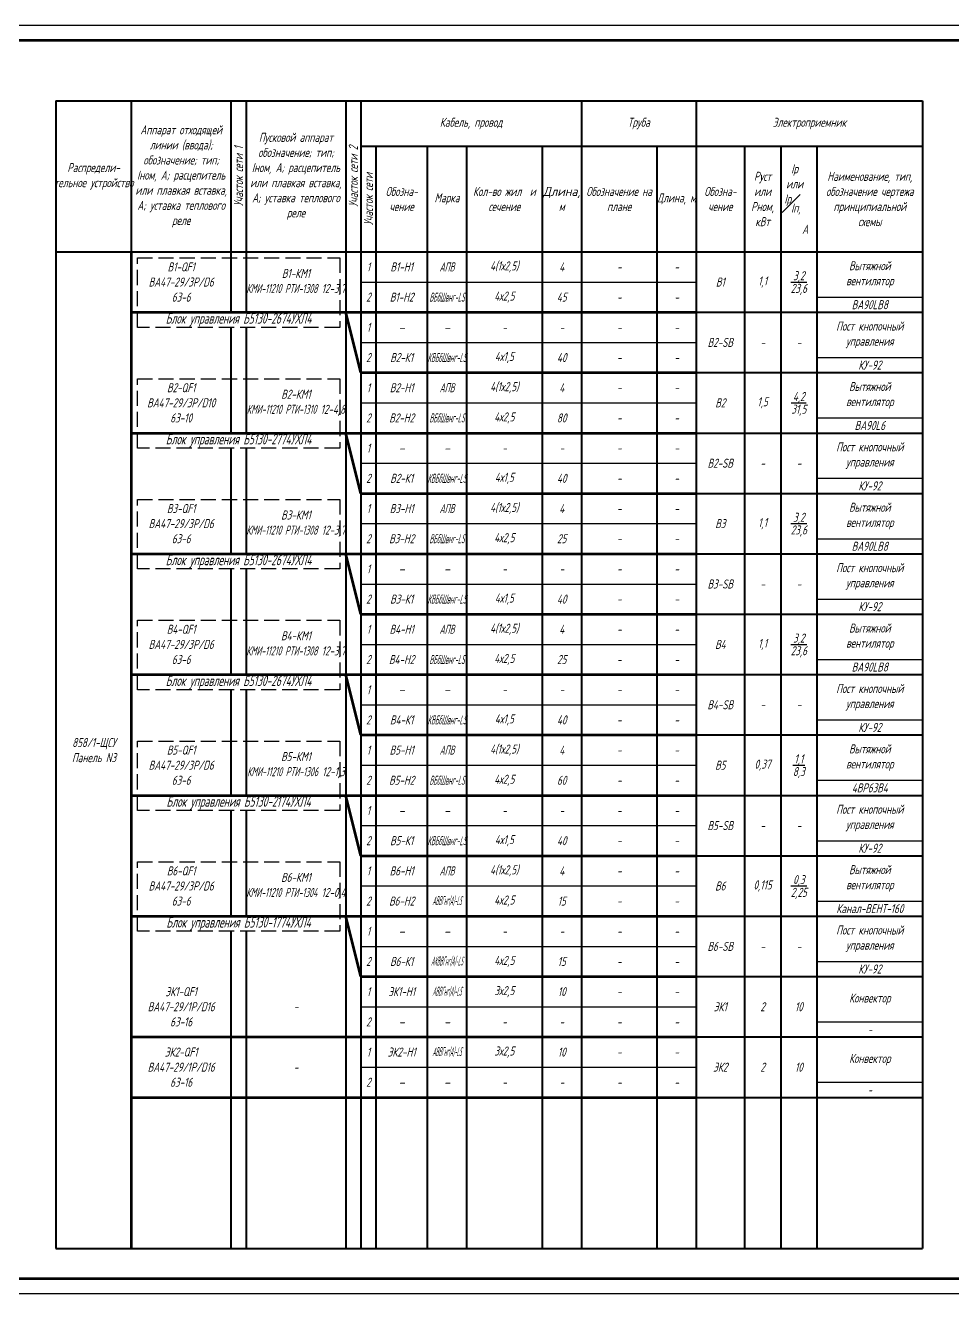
# Model space of a CAD drawing. Header units: millimetres. Extents: x -10490 to 5162, y -5053 to 76.
# Drawn here: x -8658.1 to -8351.1, y -814.1 to -394.1 of the extents above; entities that cross this region are included whole.
import ezdxf

# ---------------------------------------------------------------- set-up
doc = ezdxf.new("R2010")
doc.units = ezdxf.units.MM
doc.linetypes.add('GOST2.303 4', pattern=[7, 5, -2, 0])
for name, color, linetype, lineweight in [('КаБель силовой (Вновь)', 1, 'Continuous', 60), ('Рамка толстая', 7, 'Continuous', 60), ('Рамка тонкая', 5, 'Continuous', 25), ('Строительный', 251, 'Continuous', 13), ('Схема распред. сети', 9, 'Continuous', 25)]:
    doc.layers.add(name, color=color, linetype=linetype, lineweight=lineweight)
doc.styles.add('gost.shx', font='gost.shx', dxfattribs={"oblique": 15})
doc.styles.add('SIMPLEX', font='simplex.shx', dxfattribs={"width": 0.7, "oblique": 15})

# ---------------------------------------------------------------- blocks, each defined once
blk = doc.blocks.new('A$C2EF054A0')
at = {"layer": 'Строительный', "color": 1, "lineweight": 80}
blk.add_line((25, 0), (212, 0), dxfattribs=at)
at = {"layer": 'Схема распред. сети', "lineweight": 40}
for p, q in [((0, 20), (0, 0)), ((25, 20), (25, 0)), ((58, 20), (58, 0)), ((63, 20), (63, 0)), ((96, 20), (96, 0)), ((101, 20), (101, 0)), ((106, 20), (106, 0)), ((123, 20), (123, 0)), ((136, 20), (136, 0)), ((161, 20), (161, 0)), ((174, 20), (174, 0)), ((199, 20), (199, 0)), ((212, 20), (212, 0)), ((228, 20), (228, 0)), ((240, 20), (240, 0)), ((252, 20), (252, 0)), ((287, 20), (287, 0)), ((212, 0), (287, 0))]:
    blk.add_line(p, q, dxfattribs=at)
at = {"layer": 'Схема распред. сети'}
blk.add_line((101, 10), (212, 10), dxfattribs=at)
blk = doc.blocks.new('A$C3C9A24EA')
at = {"layer": 'Схема распред. сети', "color": 5}
blk.add_line((252, 5), (287, 5), dxfattribs=at)
at = {"layer": 'Схема распред. сети'}
blk.add_blockref('A$C2EF054A0', (0, 0), dxfattribs=at)
blk = doc.blocks.new('A$C5A2B7D56')
at = {"layer": 'Схема распред. сети', "lineweight": 40}
for p, q in [((0, 10), (0, 0)), ((25, 10), (25, 0)), ((58, 10), (58, 0)), ((63, 10), (63, 0)), ((96, 10), (96, 0)), ((101, 10), (101, 0)), ((106, 10), (106, 0)), ((123, 10), (123, 0)), ((136, 10), (136, 0)), ((161, 10), (161, 0)), ((174, 10), (174, 0)), ((199, 10), (199, 0)), ((212, 10), (212, 0)), ((228, 10), (228, 0)), ((240, 10), (240, 0)), ((252, 10), (252, 0)), ((287, 10), (287, 0)), ((0, 0), (287, 0))]:
    blk.add_line(p, q, dxfattribs=at)
blk = doc.blocks.new('A$C4AAC7058')
at = {"layer": 'Рамка толстая'}
for p, q in [((1778, 415), (20, 415)), ((20, 5), (1778, 5))]:
    blk.add_line(p, q, dxfattribs=at)
at = {"layer": 'Рамка тонкая'}
for p, q in [((1783, 420), (0, 420)), ((0, 0), (1783, 0))]:
    blk.add_line(p, q, dxfattribs=at)
blk = doc.blocks.new('A$C7AEF134F')
at = {"layer": 'Строительный', "color": 142, "lineweight": 80}
for q in [(96, 20), (212, 0)]:
    blk.add_line((101, 0), q, dxfattribs=at)
at = {"layer": 'Схема распред. сети', "lineweight": 40}
for p, q in [((0, 20), (0, 0)), ((25, 20), (25, 0)), ((96, 20), (96, 0)), ((101, 20), (101, 0)), ((106, 20), (106, 0)), ((123, 20), (123, 0)), ((136, 20), (136, 0)), ((161, 20), (161, 0)), ((174, 20), (174, 0)), ((199, 20), (199, 0)), ((212, 20), (212, 0)), ((228, 20), (228, 0)), ((240, 20), (240, 0)), ((252, 20), (252, 0)), ((287, 20), (287, 0)), ((58, 15), (58, 0)), ((63, 15), (63, 0)), ((212, 0), (287, 0))]:
    blk.add_line(p, q, dxfattribs=at)
at = {"layer": 'Схема распред. сети'}
blk.add_line((101, 10), (212, 10), dxfattribs=at)
at = {"layer": 'Схема распред. сети', "color": 5}
blk.add_line((252, 5), (287, 5), dxfattribs=at)
blk = doc.blocks.new('A$C5BFF3F5B')
at = {"layer": 'Схема распред. сети', "lineweight": 40}
for p, q in [((0, 20), (0, 0)), ((25, 20), (25, 0)), ((58, 20), (58, 0)), ((63, 20), (63, 0)), ((96, 20), (96, 0)), ((101, 20), (101, 0)), ((106, 20), (106, 0)), ((123, 20), (123, 0)), ((136, 20), (136, 0)), ((161, 20), (161, 0)), ((174, 20), (174, 0)), ((199, 20), (199, 0)), ((212, 20), (212, 0)), ((228, 20), (228, 0)), ((240, 20), (240, 0)), ((252, 20), (252, 0)), ((287, 20), (287, 0))]:
    blk.add_line(p, q, dxfattribs=at)

msp = doc.modelspace()

# ---------------------------------------------------------------- linework, layer by layer
at = {"layer": 'КаБель силовой (Вновь)', "lineweight": 100}
msp.add_line((-8623.04361, -469.14685), (-8623.04361, -799.14685), dxfattribs=at)
at = {"layer": 'Рамка тонкая', "linetype": 'GOST2.303 4'}
for p, q in [((-8621.04361, -471.14685), (-8554.04361, -471.14685)), ((-8621.04361, -494.14685), (-8621.04361, -471.14685)), ((-8554.04361, -471.14685), (-8554.04361, -494.14685)), ((-8554.04361, -494.14685), (-8621.04361, -494.14685)), ((-8621.04361, -511.14685), (-8554.04361, -511.14685)), ((-8621.04361, -534.14685), (-8621.04361, -511.14685)), ((-8554.04361, -511.14685), (-8554.04361, -534.14685)), ((-8554.04361, -534.14685), (-8621.04361, -534.14685)), ((-8621.04361, -551.14685), (-8554.04361, -551.14685)), ((-8621.04361, -574.14685), (-8621.04361, -551.14685)), ((-8554.04361, -551.14685), (-8554.04361, -574.14685)), ((-8554.04361, -574.14685), (-8621.04361, -574.14685)), ((-8621.04361, -591.14685), (-8554.04361, -591.14685)), ((-8621.04361, -614.14685), (-8621.04361, -591.14685)), ((-8554.04361, -591.14685), (-8554.04361, -614.14685)), ((-8554.04361, -614.14685), (-8621.04361, -614.14685)), ((-8621.04361, -631.14685), (-8554.04361, -631.14685)), ((-8621.04361, -654.14685), (-8621.04361, -631.14685)), ((-8554.04361, -631.14685), (-8554.04361, -654.14685)), ((-8554.04361, -654.14685), (-8621.04361, -654.14685)), ((-8621.04361, -671.14685), (-8554.04361, -671.14685)), ((-8621.04361, -694.14685), (-8621.04361, -671.14685)), ((-8554.04361, -671.14685), (-8554.04361, -694.14685)), ((-8554.04361, -694.14685), (-8621.04361, -694.14685))]:
    msp.add_line(p, q, dxfattribs=at)
at = {"layer": 'Схема распред. сети', "lineweight": 40}
for p, q in [((-8648.04361, -419.14685), (-8361.04361, -419.14685)), ((-8648.04361, -419.14685), (-8648.04361, -469.14685)), ((-8623.04361, -419.14685), (-8623.04361, -469.14685)), ((-8590.04361, -419.14685), (-8590.04361, -469.14685)), ((-8585.04361, -419.14685), (-8585.04361, -469.14685)), ((-8552.04361, -419.14685), (-8552.04361, -469.14685)), ((-8547.04361, -419.14685), (-8547.04361, -469.14685)), ((-8474.04361, -419.14685), (-8474.04361, -469.14685)), ((-8436.04361, -419.14685), (-8436.04361, -469.14685)), ((-8361.04361, -419.14685), (-8361.04361, -469.14685)), ((-8547.04361, -434.14685), (-8361.04361, -434.14685)), ((-8542.04361, -434.14685), (-8542.04361, -469.14685)), ((-8525.04361, -434.14685), (-8525.04361, -469.14685)), ((-8512.04361, -434.14685), (-8512.04361, -469.14685)), ((-8487.04361, -434.14685), (-8487.04361, -469.14685)), ((-8449.04361, -434.14685), (-8449.04361, -469.14685)), ((-8420.04361, -434.14685), (-8420.04361, -469.14685)), ((-8408.04361, -434.14685), (-8408.04361, -469.14685)), ((-8396.04361, -434.14685), (-8396.04361, -469.14685)), ((-8648.04361, -469.14685), (-8361.04361, -469.14685)), ((-8648.04361, -469.14685), (-8361.04361, -469.14685))]:
    msp.add_line(p, q, dxfattribs=at)

# ---------------------------------------------------------------- block references
for name, p in [('A$C4AAC7058', (-9302.04361, -814.14685)), ('A$C3C9A24EA', (-8648.04362, -489.14686)), ('A$C7AEF134F', (-8648.04362, -509.14684)), ('A$C3C9A24EA', (-8648.04362, -529.14686)), ('A$C7AEF134F', (-8648.04362, -549.14684)), ('A$C3C9A24EA', (-8648.04362, -569.14686)), ('A$C7AEF134F', (-8648.04362, -589.14684)), ('A$C3C9A24EA', (-8648.04362, -609.14686)), ('A$C7AEF134F', (-8648.04362, -629.14684)), ('A$C3C9A24EA', (-8648.04362, -649.14686)), ('A$C7AEF134F', (-8648.04362, -669.14684)), ('A$C3C9A24EA', (-8648.04362, -689.14686)), ('A$C7AEF134F', (-8648.04362, -709.14684)), ('A$C3C9A24EA', (-8648.04362, -729.14686)), ('A$C3C9A24EA', (-8648.04362, -749.14686)), ('A$C5BFF3F5B', (-8648.04361, -769.14685)), ('A$C5BFF3F5B', (-8648.04361, -789.14685))]:
    msp.add_blockref(name, p)
at = {"layer": 'КаБель силовой (Вновь)'}
msp.add_blockref('A$C5A2B7D56', (-8648.04358, -799.14686), dxfattribs=at)

# ---------------------------------------------------------------- texts
at = {"layer": 'Схема распред. сети', "color": 2, "attachment_point": 5}
for s, insert, char_height, width, style in [('{\\W0.7;Аппарат отходящей линии (ввода); обозначение; тип; Iном, А; расцепитель или плавкая вставка, А; уставка теплового реле}', (-8606.54361, -444.14685), 3, 33, 'SIMPLEX'), ('Кабель, провод', (-8510.54361, -426.64685), 3, 73, 'SIMPLEX'), ('Труба', (-8455.04361, -426.64685), 3, 38, 'SIMPLEX'), ('Электроприемник', (-8398.54361, -426.64685), 3, 75, 'SIMPLEX'), ('Пусковой аппарат обозначение; тип; Iном, А; расцепитель или плавкая вставка, А; уставка теплового реле', (-8568.54361, -444.14685), 3, 33, 'SIMPLEX'), ('Распредели-\\Pтельное устройство', (-8635.54361, -444.14685), 3, 25, 'SIMPLEX'), ('\\A1;Iр   или   \\SIр#Iп, ;       А', (-8402.04361, -451.64685), 3, 12, 'SIMPLEX'), ('Pуст или Pном, кВт', (-8414.04361, -451.64685), 3, 12, 'SIMPLEX'), ('Наименование, тип, обозначение чертежа принципиальной схемы', (-8378.54361, -451.64685), 3, 35, 'SIMPLEX'), ('Обозна- чение', (-8533.54361, -451.64685), 3, 17, 'SIMPLEX'), ('Кол-во жил  и сечение', (-8499.54361, -451.64685), 3, 25, 'SIMPLEX'), ('{\\W0.9;Длина, }м', (-8480.54361, -451.64685), 3, 13, 'SIMPLEX'), ('Обозначение на плане', (-8461.54361, -451.64685), 3, 25, 'SIMPLEX'), ('Обозна-\\Pчение', (-8428.04361, -451.64685), 3, 16, 'SIMPLEX'), ('Марка', (-8518.54361, -451.64685), 3, 13, 'SIMPLEX'), ('Длина, м', (-8442.54361, -451.64685), 3, 13, 'SIMPLEX'), ('В1-QF1\\PВА47-29/3Р/D6\\P63-6', (-8606.54361, -479.14685), 3, 33, 'SIMPLEX'), ('1', (-8544.54361, -474.14685), 3, 5, 'SIMPLEX'), ('В1-Н1', (-8533.54361, -474.14685), 3, 17, 'SIMPLEX'), ('{\\W0.5;АПВ}', (-8518.54361, -474.14685), 3, 13, 'SIMPLEX'), ('4(1х2,5)', (-8499.54361, -474.14685), 3, 25, 'SIMPLEX'), ('4', (-8480.54361, -474.14685), 3, 13, 'SIMPLEX'), ('-', (-8461.54361, -474.14685), 3, 25, 'SIMPLEX'), ('-', (-8442.54361, -474.14685), 3, 13, 'SIMPLEX'), ('Вытяжной \\Pвентилятор', (-8378.54361, -476.64685), 3, 35, 'SIMPLEX'), ('В1-КМ1\\P{\\W0.5;КМИ-11210 РТИ-1308} 12-3,7', (-8568.54361, -479.14685), 3, 33, 'SIMPLEX'), ('В1', (-8428.04361, -479.14685), 3, 16, 'SIMPLEX'), ('1,1', (-8414.04361, -479.14685), 3, 12, 'SIMPLEX'), ('\\A1;\\S3,2/23,6;', (-8402.04361, -479.14685), 3, 12, 'SIMPLEX'), ('2', (-8544.54361, -484.14685), 3, 5, 'SIMPLEX'), ('В1-Н2', (-8533.54361, -484.14685), 3, 17, 'SIMPLEX'), ('{\\W0.4;ВБбШвнг-LS}', (-8518.54361, -484.14685), 3, 13, 'SIMPLEX'), ('4х2,5', (-8499.54361, -484.14685), 3, 25, 'SIMPLEX'), ('45', (-8480.54361, -484.14685), 3, 13, 'SIMPLEX'), ('-', (-8461.54361, -484.14685), 3, 25, 'SIMPLEX'), ('-', (-8442.54361, -484.14685), 3, 13, 'SIMPLEX'), ('ВА90LB8', (-8378.54361, -486.64685), 3, 35, 'SIMPLEX'), ('{\\W0.8;Блок управления Б5130-2674УХЛ4}', (-8587.54361, -491.64685), 3.5, 67, 'gost.shx'), ('1', (-8544.54361, -494.14685), 3, 5, 'SIMPLEX'), ('{\\W1;-}', (-8533.54361, -494.14685), 3, 17, 'SIMPLEX'), ('{\\W1;-}', (-8518.54361, -494.14685), 3, 13, 'SIMPLEX'), ('-', (-8499.54361, -494.14685), 3, 25, 'SIMPLEX'), ('-', (-8480.54361, -494.14685), 3, 13, 'SIMPLEX'), ('-', (-8461.54361, -494.14685), 3, 25, 'SIMPLEX'), ('-', (-8442.54361, -494.14685), 3, 13, 'SIMPLEX'), ('Пост кнопочный управления', (-8378.54361, -496.64685), 3, 35, 'SIMPLEX'), ('В2-SB', (-8428.04361, -499.14685), 3, 16, 'SIMPLEX'), ('-', (-8414.04361, -499.14685), 3, 12, 'SIMPLEX'), ('-', (-8402.04361, -499.14685), 3, 12, 'SIMPLEX'), ('2', (-8544.54361, -504.14685), 3, 5, 'SIMPLEX'), ('В2-К1', (-8533.54361, -504.14685), 3, 17, 'SIMPLEX'), ('{\\W0.4;КВБбШвнг-LS}', (-8518.54361, -504.14685), 3, 13, 'SIMPLEX'), ('4х1,5', (-8499.54361, -504.14685), 3, 25, 'SIMPLEX'), ('40', (-8480.54361, -504.14685), 3, 13, 'SIMPLEX'), ('-', (-8461.54361, -504.14685), 3, 25, 'SIMPLEX'), ('-', (-8442.54361, -504.14685), 3, 13, 'SIMPLEX'), ('КУ-92', (-8378.54361, -506.64685), 3, 35, 'SIMPLEX'), ('4(1х2,5)', (-8499.54361, -514.14685), 3, 25, 'SIMPLEX'), ('Вытяжной \\Pвентилятор', (-8378.54361, -516.64685), 3, 35, 'SIMPLEX'), ('В2-QF1\\PВА47-29/3Р/D10\\P63-10', (-8606.54361, -519.14685), 3, 33, 'SIMPLEX'), ('В2-КМ1\\P{\\W0.5;КМИ-11210 РТИ-1310} 12-4,8', (-8568.54361, -519.14685), 3, 33, 'SIMPLEX'), ('1', (-8544.54361, -514.14685), 3, 5, 'SIMPLEX'), ('В2-Н1', (-8533.54361, -514.14685), 3, 17, 'SIMPLEX'), ('{\\W0.5;АПВ}', (-8518.54361, -514.14685), 3, 13, 'SIMPLEX'), ('4', (-8480.54361, -514.14685), 3, 13, 'SIMPLEX'), ('-', (-8461.54361, -514.14685), 3, 25, 'SIMPLEX'), ('-', (-8442.54361, -514.14685), 3, 13, 'SIMPLEX'), ('\\A1;\\S4,2/31,5;', (-8402.04361, -519.14685), 3, 12, 'SIMPLEX'), ('В2', (-8428.04361, -519.14685), 3, 16, 'SIMPLEX'), ('1,5', (-8414.04361, -519.14685), 3, 12, 'SIMPLEX'), ('2', (-8544.54361, -524.14685), 3, 5, 'SIMPLEX'), ('В2-Н2', (-8533.54361, -524.14685), 3, 17, 'SIMPLEX'), ('{\\W0.4;ВБбШвнг-LS}', (-8518.54361, -524.14685), 3, 13, 'SIMPLEX'), ('4х2,5', (-8499.54361, -524.14685), 3, 25, 'SIMPLEX'), ('80', (-8480.54361, -524.14685), 3, 13, 'SIMPLEX'), ('-', (-8461.54361, -524.14685), 3, 25, 'SIMPLEX'), ('-', (-8442.54361, -524.14685), 3, 13, 'SIMPLEX'), ('ВА90L6', (-8378.54361, -526.64685), 3, 35, 'SIMPLEX'), ('{\\W0.8;Блок управления Б5130-2774УХЛ4}', (-8587.54361, -531.64685), 3.5, 67, 'gost.shx'), ('1', (-8544.54361, -534.14685), 3, 5, 'SIMPLEX'), ('Пост кнопочный управления', (-8378.54361, -536.64685), 3, 35, 'SIMPLEX'), ('{\\W1;-}', (-8533.54361, -534.14685), 3, 17, 'SIMPLEX'), ('{\\W1;-}', (-8518.54361, -534.14685), 3, 13, 'SIMPLEX'), ('-', (-8499.54361, -534.14685), 3, 25, 'SIMPLEX'), ('-', (-8480.54361, -534.14685), 3, 13, 'SIMPLEX'), ('-', (-8461.54361, -534.14685), 3, 25, 'SIMPLEX'), ('-', (-8442.54361, -534.14685), 3, 13, 'SIMPLEX'), ('В2-SB', (-8428.04361, -539.14685), 3, 16, 'SIMPLEX'), ('-', (-8414.04361, -539.14685), 3, 12, 'SIMPLEX'), ('-', (-8402.04361, -539.14685), 3, 12, 'SIMPLEX'), ('2', (-8544.54361, -544.14685), 3, 5, 'SIMPLEX'), ('В2-К1', (-8533.54361, -544.14685), 3, 17, 'SIMPLEX'), ('{\\W0.4;КВБбШвнг-LS}', (-8518.54361, -544.14685), 3, 13, 'SIMPLEX'), ('4х1,5', (-8499.54361, -544.14685), 3, 25, 'SIMPLEX'), ('40', (-8480.54361, -544.14685), 3, 13, 'SIMPLEX'), ('-', (-8461.54361, -544.14685), 3, 25, 'SIMPLEX'), ('-', (-8442.54361, -544.14685), 3, 13, 'SIMPLEX'), ('КУ-92', (-8378.54361, -546.64685), 3, 35, 'SIMPLEX'), ('В3-QF1\\PВА47-29/3Р/D6\\P63-6', (-8606.54361, -559.14685), 3, 33, 'SIMPLEX'), ('1', (-8544.54361, -554.14685), 3, 5, 'SIMPLEX'), ('В3-Н1', (-8533.54361, -554.14685), 3, 17, 'SIMPLEX'), ('{\\W0.5;АПВ}', (-8518.54361, -554.14685), 3, 13, 'SIMPLEX'), ('4(1х2,5)', (-8499.54361, -554.14685), 3, 25, 'SIMPLEX'), ('4', (-8480.54361, -554.14685), 3, 13, 'SIMPLEX'), ('-', (-8461.54361, -554.14685), 3, 25, 'SIMPLEX'), ('-', (-8442.54361, -554.14685), 3, 13, 'SIMPLEX'), ('Вытяжной \\Pвентилятор', (-8378.54361, -556.64685), 3, 35, 'SIMPLEX'), ('В3-КМ1\\P{\\W0.5;КМИ-11210 РТИ-1308} 12-3,7', (-8568.54361, -559.14685), 3, 33, 'SIMPLEX'), ('В3', (-8428.04361, -559.14685), 3, 16, 'SIMPLEX'), ('1,1', (-8414.04361, -559.14685), 3, 12, 'SIMPLEX'), ('\\A1;\\S3,2/23,6;', (-8402.04361, -559.14685), 3, 12, 'SIMPLEX'), ('2', (-8544.54361, -564.14685), 3, 5, 'SIMPLEX'), ('В3-Н2', (-8533.54361, -564.14685), 3, 17, 'SIMPLEX'), ('{\\W0.4;ВБбШвнг-LS}', (-8518.54361, -564.14685), 3, 13, 'SIMPLEX'), ('4х2,5', (-8499.54361, -564.14685), 3, 25, 'SIMPLEX'), ('25', (-8480.54361, -564.14685), 3, 13, 'SIMPLEX'), ('-', (-8461.54361, -564.14685), 3, 25, 'SIMPLEX'), ('-', (-8442.54361, -564.14685), 3, 13, 'SIMPLEX'), ('ВА90LB8', (-8378.54361, -566.64685), 3, 35, 'SIMPLEX'), ('{\\W0.8;Блок управления Б5130-2674УХЛ4}', (-8587.54361, -571.64685), 3.5, 67, 'gost.shx'), ('1', (-8544.54361, -574.14685), 3, 5, 'SIMPLEX'), ('{\\W1;-}', (-8533.54361, -574.14685), 3, 17, 'SIMPLEX'), ('{\\W1;-}', (-8518.54361, -574.14685), 3, 13, 'SIMPLEX'), ('-', (-8499.54361, -574.14685), 3, 25, 'SIMPLEX'), ('-', (-8480.54361, -574.14685), 3, 13, 'SIMPLEX'), ('-', (-8461.54361, -574.14685), 3, 25, 'SIMPLEX'), ('-', (-8442.54361, -574.14685), 3, 13, 'SIMPLEX'), ('Пост кнопочный управления', (-8378.54361, -576.64685), 3, 35, 'SIMPLEX'), ('В3-SB', (-8428.04361, -579.14685), 3, 16, 'SIMPLEX'), ('-', (-8414.04361, -579.14685), 3, 12, 'SIMPLEX'), ('-', (-8402.04361, -579.14685), 3, 12, 'SIMPLEX'), ('2', (-8544.54361, -584.14685), 3, 5, 'SIMPLEX'), ('В3-К1', (-8533.54361, -584.14685), 3, 17, 'SIMPLEX'), ('{\\W0.4;КВБбШвнг-LS}', (-8518.54361, -584.14685), 3, 13, 'SIMPLEX'), ('4х1,5', (-8499.54361, -584.14685), 3, 25, 'SIMPLEX'), ('40', (-8480.54361, -584.14685), 3, 13, 'SIMPLEX'), ('-', (-8461.54361, -584.14685), 3, 25, 'SIMPLEX'), ('-', (-8442.54361, -584.14685), 3, 13, 'SIMPLEX'), ('КУ-92', (-8378.54361, -586.64685), 3, 35, 'SIMPLEX'), ('4(1х2,5)', (-8499.54361, -594.14685), 3, 25, 'SIMPLEX'), ('В4-QF1\\PВА47-29/3Р/D6\\P63-6', (-8606.54361, -599.14685), 3, 33, 'SIMPLEX'), ('В4-КМ1\\P{\\W0.5;КМИ-11210 РТИ-1308} 12-3,7', (-8568.54361, -599.14685), 3, 33, 'SIMPLEX'), ('1', (-8544.54361, -594.14685), 3, 5, 'SIMPLEX'), ('В4-Н1', (-8533.54361, -594.14685), 3, 17, 'SIMPLEX'), ('{\\W0.5;АПВ}', (-8518.54361, -594.14685), 3, 13, 'SIMPLEX'), ('4', (-8480.54361, -594.14685), 3, 13, 'SIMPLEX'), ('-', (-8461.54361, -594.14685), 3, 25, 'SIMPLEX'), ('-', (-8442.54361, -594.14685), 3, 13, 'SIMPLEX'), ('\\A1;\\S3,2/23,6;', (-8402.04361, -599.14685), 3, 12, 'SIMPLEX'), ('Вытяжной \\Pвентилятор', (-8378.54361, -596.64685), 3, 35, 'SIMPLEX'), ('В4', (-8428.04361, -599.14685), 3, 16, 'SIMPLEX'), ('1,1', (-8414.04361, -599.14685), 3, 12, 'SIMPLEX'), ('2', (-8544.54361, -604.14685), 3, 5, 'SIMPLEX'), ('В4-Н2', (-8533.54361, -604.14685), 3, 17, 'SIMPLEX'), ('{\\W0.4;ВБбШвнг-LS}', (-8518.54361, -604.14685), 3, 13, 'SIMPLEX'), ('4х2,5', (-8499.54361, -604.14685), 3, 25, 'SIMPLEX'), ('25', (-8480.54361, -604.14685), 3, 13, 'SIMPLEX'), ('-', (-8461.54361, -604.14685), 3, 25, 'SIMPLEX'), ('-', (-8442.54361, -604.14685), 3, 13, 'SIMPLEX'), ('ВА90LB8', (-8378.54361, -606.64685), 3, 35, 'SIMPLEX'), ('{\\W0.8;Блок управления Б5130-2674УХЛ4}', (-8587.54361, -611.64685), 3.5, 67, 'gost.shx'), ('1', (-8544.54361, -614.14685), 3, 5, 'SIMPLEX'), ('Пост кнопочный управления', (-8378.54361, -616.64685), 3, 35, 'SIMPLEX'), ('{\\W1;-}', (-8533.54361, -614.14685), 3, 17, 'SIMPLEX'), ('{\\W1;-}', (-8518.54361, -614.14685), 3, 13, 'SIMPLEX'), ('-', (-8499.54361, -614.14685), 3, 25, 'SIMPLEX'), ('-', (-8480.54361, -614.14685), 3, 13, 'SIMPLEX'), ('-', (-8461.54361, -614.14685), 3, 25, 'SIMPLEX'), ('-', (-8442.54361, -614.14685), 3, 13, 'SIMPLEX'), ('В4-SB', (-8428.04361, -619.14685), 3, 16, 'SIMPLEX'), ('-', (-8414.04361, -619.14685), 3, 12, 'SIMPLEX'), ('-', (-8402.04361, -619.14685), 3, 12, 'SIMPLEX'), ('2', (-8544.54361, -624.14685), 3, 5, 'SIMPLEX'), ('В4-К1', (-8533.54361, -624.14685), 3, 17, 'SIMPLEX'), ('{\\W0.4;КВБбШвнг-LS}', (-8518.54361, -624.14685), 3, 13, 'SIMPLEX'), ('4х1,5', (-8499.54361, -624.14685), 3, 25, 'SIMPLEX'), ('40', (-8480.54361, -624.14685), 3, 13, 'SIMPLEX'), ('-', (-8461.54361, -624.14685), 3, 25, 'SIMPLEX'), ('-', (-8442.54361, -624.14685), 3, 13, 'SIMPLEX'), ('КУ-92', (-8378.54361, -626.64685), 3, 35, 'SIMPLEX'), ('\\pi0.2994;858/1-ЩСУ\\PПанель N3', (-8635.5436, -634.14685), 3, 24.9999561, 'SIMPLEX'), ('В5-QF1\\PВА47-29/3Р/D6\\P63-6', (-8606.54361, -639.14685), 3, 33, 'SIMPLEX'), ('1', (-8544.54361, -634.14685), 3, 5, 'SIMPLEX'), ('В5-Н1', (-8533.54361, -634.14685), 3, 17, 'SIMPLEX'), ('{\\W0.5;АПВ}', (-8518.54361, -634.14685), 3, 13, 'SIMPLEX'), ('4(1х2,5)', (-8499.54361, -634.14685), 3, 25, 'SIMPLEX'), ('4', (-8480.54361, -634.14685), 3, 13, 'SIMPLEX'), ('Вытяжной \\Pвентилятор', (-8378.54361, -636.64685), 3, 35, 'SIMPLEX'), ('В5-КМ1\\P{\\W0.5;КМИ-11210 РТИ-1306} 12-1,3', (-8568.54361, -639.14685), 3, 33, 'SIMPLEX'), ('-', (-8461.54361, -634.14685), 3, 25, 'SIMPLEX'), ('-', (-8442.54361, -634.14685), 3, 13, 'SIMPLEX'), ('В5', (-8428.04361, -639.14685), 3, 16, 'SIMPLEX'), ('0,37', (-8414.04361, -639.14685), 3, 12, 'SIMPLEX'), ('\\A1;\\S1,1/8,3;', (-8402.04361, -639.14685), 3, 12, 'SIMPLEX'), ('4х2,5', (-8499.54361, -644.14685), 3, 25, 'SIMPLEX'), ('2', (-8544.54361, -644.14685), 3, 5, 'SIMPLEX'), ('В5-Н2', (-8533.54361, -644.14685), 3, 17, 'SIMPLEX'), ('{\\W0.4;ВБбШвнг-LS}', (-8518.54361, -644.14685), 3, 13, 'SIMPLEX'), ('60', (-8480.54361, -644.14685), 3, 13, 'SIMPLEX'), ('-', (-8461.54361, -644.14685), 3, 25, 'SIMPLEX'), ('-', (-8442.54361, -644.14685), 3, 13, 'SIMPLEX'), ('4ВР63В4', (-8378.54361, -646.64685), 3, 35, 'SIMPLEX'), ('{\\W0.8;Блок управления Б5130-2174УХЛ4}', (-8587.54361, -651.64685), 3.5, 67, 'gost.shx'), ('1', (-8544.54361, -654.14685), 3, 5, 'SIMPLEX'), ('{\\W1;-}', (-8533.54361, -654.14685), 3, 17, 'SIMPLEX'), ('{\\W1;-}', (-8518.54361, -654.14685), 3, 13, 'SIMPLEX'), ('-', (-8499.54361, -654.14685), 3, 25, 'SIMPLEX'), ('-', (-8480.54361, -654.14685), 3, 13, 'SIMPLEX'), ('-', (-8461.54361, -654.14685), 3, 25, 'SIMPLEX'), ('-', (-8442.54361, -654.14685), 3, 13, 'SIMPLEX'), ('Пост кнопочный управления', (-8378.54361, -656.64685), 3, 35, 'SIMPLEX'), ('В5-SB', (-8428.04361, -659.14685), 3, 16, 'SIMPLEX'), ('-', (-8414.04361, -659.14685), 3, 12, 'SIMPLEX'), ('-', (-8402.04361, -659.14685), 3, 12, 'SIMPLEX'), ('2', (-8544.54361, -664.14685), 3, 5, 'SIMPLEX'), ('В5-К1', (-8533.54361, -664.14685), 3, 17, 'SIMPLEX'), ('{\\W0.4;КВБбШвнг-LS}', (-8518.54361, -664.14685), 3, 13, 'SIMPLEX'), ('4х1,5', (-8499.54361, -664.14685), 3, 25, 'SIMPLEX'), ('40', (-8480.54361, -664.14685), 3, 13, 'SIMPLEX'), ('-', (-8461.54361, -664.14685), 3, 25, 'SIMPLEX'), ('-', (-8442.54361, -664.14685), 3, 13, 'SIMPLEX'), ('КУ-92', (-8378.54361, -666.64685), 3, 35, 'SIMPLEX'), ('4(1х2,5)', (-8499.54361, -674.14685), 3, 25, 'SIMPLEX'), ('В6-QF1\\PВА47-29/3Р/D6\\P63-6', (-8606.54361, -679.14685), 3, 33, 'SIMPLEX'), ('В6-КМ1\\P{\\W0.5;КМИ-11210 РТИ-1304} 12-0,4', (-8568.54361, -679.14685), 3, 33, 'SIMPLEX'), ('1', (-8544.54361, -674.14685), 3, 5, 'SIMPLEX'), ('В6-Н1', (-8533.54361, -674.14685), 3, 17, 'SIMPLEX'), ('{\\W0.5;АПВ}', (-8518.54361, -674.14685), 3, 13, 'SIMPLEX'), ('4', (-8480.54361, -674.14685), 3, 13, 'SIMPLEX'), ('-', (-8461.54361, -674.14685), 3, 25, 'SIMPLEX'), ('-', (-8442.54361, -674.14685), 3, 13, 'SIMPLEX'), ('\\A1;\\S0,3/2,25;', (-8402.04361, -679.14685), 3, 12, 'SIMPLEX'), ('Вытяжной \\Pвентилятор', (-8378.54361, -676.64685), 3, 35, 'SIMPLEX'), ('В6', (-8428.04361, -679.14685), 3, 16, 'SIMPLEX'), ('0,115', (-8414.04361, -679.14685), 3, 12, 'SIMPLEX'), ('2', (-8544.54361, -684.14685), 3, 5, 'SIMPLEX'), ('В6-Н2', (-8533.54361, -684.14685), 3, 17, 'SIMPLEX'), ('{\\W0.3;АВВГнг(А)-LS}', (-8518.54361, -684.14685), 3, 13, 'SIMPLEX'), ('4х2,5', (-8499.54361, -684.14685), 3, 25, 'SIMPLEX'), ('15', (-8480.54361, -684.14685), 3, 13, 'SIMPLEX'), ('-', (-8461.54361, -684.14685), 3, 25, 'SIMPLEX'), ('-', (-8442.54361, -684.14685), 3, 13, 'SIMPLEX'), ('Канал-ВЕНТ-160', (-8378.54361, -686.64685), 3, 35, 'SIMPLEX'), ('{\\W0.8;Блок управления Б5130-1774УХЛ4}', (-8587.54361, -691.64685), 3.5, 67, 'gost.shx'), ('1', (-8544.54361, -694.14685), 3, 5, 'SIMPLEX'), ('Пост кнопочный управления', (-8378.54361, -696.64685), 3, 35, 'SIMPLEX'), ('{\\W1;-}', (-8533.54361, -694.14685), 3, 17, 'SIMPLEX'), ('{\\W1;-}', (-8518.54361, -694.14685), 3, 13, 'SIMPLEX'), ('-', (-8499.54361, -694.14685), 3, 25, 'SIMPLEX'), ('-', (-8480.54361, -694.14685), 3, 13, 'SIMPLEX'), ('-', (-8461.54361, -694.14685), 3, 25, 'SIMPLEX'), ('-', (-8442.54361, -694.14685), 3, 13, 'SIMPLEX'), ('В6-SB', (-8428.04361, -699.14685), 3, 16, 'SIMPLEX'), ('-', (-8414.04361, -699.14685), 3, 12, 'SIMPLEX'), ('-', (-8402.04361, -699.14685), 3, 12, 'SIMPLEX'), ('2', (-8544.54361, -704.14685), 3, 5, 'SIMPLEX'), ('В6-К1', (-8533.54361, -704.14685), 3, 17, 'SIMPLEX'), ('{\\W0.3;АКВВГнг(А)-LS}', (-8518.54361, -704.14685), 3, 13, 'SIMPLEX'), ('4х2,5', (-8499.54361, -704.14685), 3, 25, 'SIMPLEX'), ('15', (-8480.54361, -704.14685), 3, 13, 'SIMPLEX'), ('-', (-8461.54361, -704.14685), 3, 25, 'SIMPLEX'), ('-', (-8442.54361, -704.14685), 3, 13, 'SIMPLEX'), ('КУ-92', (-8378.54361, -706.64685), 3, 35, 'SIMPLEX'), ('ЭК1-QF1\\PВА47-29/1Р/D16\\P63-16', (-8606.54361, -719.14685), 3, 33, 'SIMPLEX'), ('1', (-8544.54361, -714.14685), 3, 5, 'SIMPLEX'), ('ЭК1-Н1', (-8533.54361, -714.14685), 3, 17, 'SIMPLEX'), ('{\\W0.3;АВВГнг(А)-LS}', (-8518.54361, -714.14685), 3, 13, 'SIMPLEX'), ('3х2,5', (-8499.54361, -714.14685), 3, 25, 'SIMPLEX'), ('10', (-8480.54361, -714.14685), 3, 13, 'SIMPLEX'), ('-', (-8461.54361, -714.14685), 3, 25, 'SIMPLEX'), ('-', (-8442.54361, -714.14685), 3, 13, 'SIMPLEX'), ('ЭК1', (-8428.04361, -719.14685), 3, 16, 'SIMPLEX'), ('2', (-8414.04361, -719.14685), 3, 12, 'SIMPLEX'), ('\\A1;10', (-8402.04361, -719.14685), 3, 12, 'SIMPLEX'), ('Конвектор', (-8378.54361, -716.64685), 3, 35, 'SIMPLEX'), ('-', (-8568.54361, -719.14685), 3, 33, 'SIMPLEX'), ('2', (-8544.54361, -724.14685), 3, 5, 'SIMPLEX'), ('{\\W1;-}', (-8533.54361, -724.14685), 3, 17, 'SIMPLEX'), ('{\\W1;-}', (-8518.54361, -724.14685), 3, 13, 'SIMPLEX'), ('-', (-8499.54361, -724.14685), 3, 25, 'SIMPLEX'), ('-', (-8480.54361, -724.14685), 3, 13, 'SIMPLEX'), ('-', (-8461.54361, -724.14685), 3, 25, 'SIMPLEX'), ('-', (-8442.54361, -724.14685), 3, 13, 'SIMPLEX'), ('{\\W0.5;-}', (-8378.54361, -726.64685), 3, 35, 'SIMPLEX'), ('ЭК2-QF1\\PВА47-29/1Р/D16\\P63-16', (-8606.54361, -739.14685), 3, 33, 'SIMPLEX'), ('1', (-8544.54361, -734.14685), 3, 5, 'SIMPLEX'), ('ЭК2-Н1', (-8533.54361, -734.14685), 3, 17, 'SIMPLEX'), ('{\\W0.3;АВВГнг(А)-LS}', (-8518.54361, -734.14685), 3, 13, 'SIMPLEX'), ('3х2,5', (-8499.54361, -734.14685), 3, 25, 'SIMPLEX'), ('10', (-8480.54361, -734.14685), 3, 13, 'SIMPLEX'), ('-', (-8461.54361, -734.14685), 3, 25, 'SIMPLEX'), ('-', (-8442.54361, -734.14685), 3, 13, 'SIMPLEX'), ('Конвектор', (-8378.54361, -736.64685), 3, 35, 'SIMPLEX'), ('ЭК2', (-8428.04361, -739.14685), 3, 16, 'SIMPLEX'), ('2', (-8414.04361, -739.14685), 3, 12, 'SIMPLEX'), ('\\A1;10', (-8402.04361, -739.14685), 3, 12, 'SIMPLEX'), ('-', (-8568.54361, -739.14685), 3, 33, 'SIMPLEX'), ('2', (-8544.54361, -744.14685), 3, 5, 'SIMPLEX'), ('{\\W1;-}', (-8533.54361, -744.14685), 3, 17, 'SIMPLEX'), ('{\\W1;-}', (-8518.54361, -744.14685), 3, 13, 'SIMPLEX'), ('-', (-8499.54361, -744.14685), 3, 25, 'SIMPLEX'), ('-', (-8480.54361, -744.14685), 3, 13, 'SIMPLEX'), ('-', (-8461.54361, -744.14685), 3, 25, 'SIMPLEX'), ('-', (-8442.54361, -744.14685), 3, 13, 'SIMPLEX'), ('{\\W0.5;-}', (-8378.54361, -746.64685), 3, 35, 'SIMPLEX')]:
    msp.add_mtext(s, dxfattribs=dict(at, insert=insert, char_height=char_height, width=width, style=style))
at = {"layer": 'Схема распред. сети', "color": 2, "char_height": 3, "attachment_point": 5, "rotation": 90, "style": 'SIMPLEX'}
for s, insert, width in [('Участок сети 1', (-8587.54361, -444.14685), 50), ('Участок сети 2', (-8549.54361, -444.14685), 50), ('Участок сети', (-8544.54361, -451.64685), 35)]:
    msp.add_mtext(s, dxfattribs=dict(at, insert=insert, width=width))

doc.saveas('drawing.dxf')
